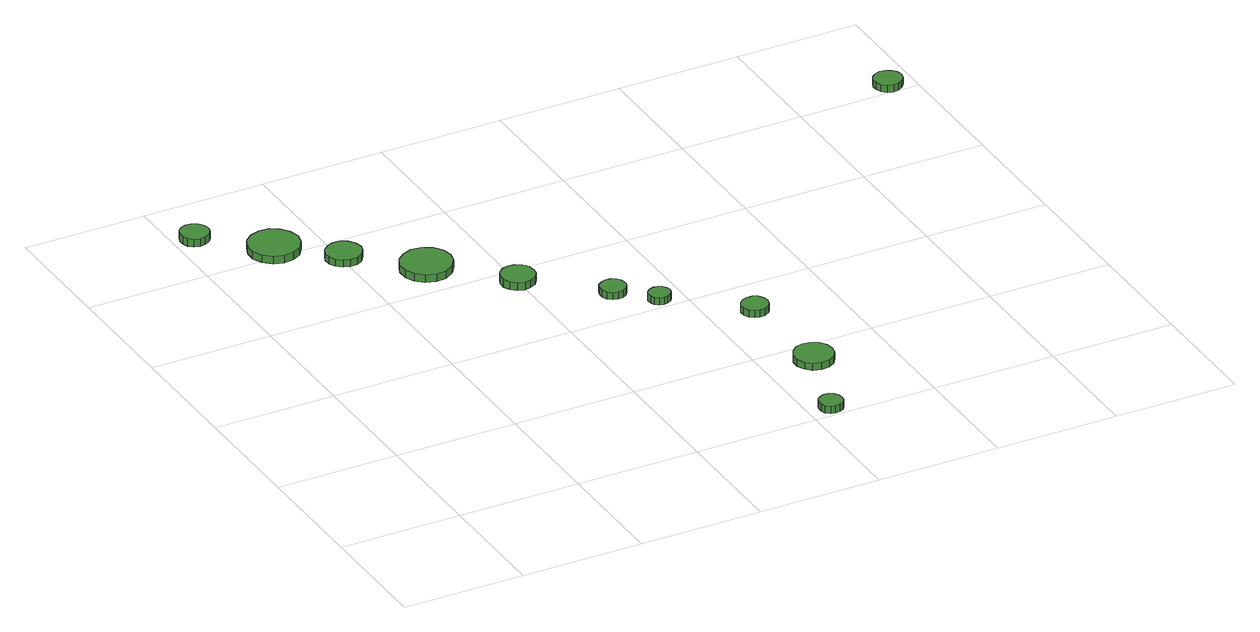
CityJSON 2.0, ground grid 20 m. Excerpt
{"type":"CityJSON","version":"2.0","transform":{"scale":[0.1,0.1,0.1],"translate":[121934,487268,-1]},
"CityObjects":{
"tree1":{"type":"SolitaryVegetationObject","attributes":{"function":"something"},"geometry":[{"type":"MultiSurface","lod":"1","boundaries":[[[0,1,2,3,4,5,6,7,8,9,10,11,12,13,14]],[[15,16,17,18,19,20,21,22,23,24,25,26,27,28,29]],[[0,29,28,1]],[[1,28,27,2]],[[2,27,26,3]],[[3,26,25,4]],[[4,25,24,5]],[[5,24,23,6]],[[6,23,22,7]],[[7,22,21,8]],[[8,21,20,9]],[[9,20,19,10]],[[10,19,18,11]],[[11,18,17,12]],[[12,17,16,13]],[[13,16,15,14]],[[14,15,29,0]]]}]},
"tree2":{"type":"SolitaryVegetationObject","attributes":{"function":"something"},"geometry":[{"type":"MultiSurface","lod":"1","boundaries":[[[30,31,32,33,34,35,36,37,38,39,40,41,42,43,44]],[[45,46,47,48,49,50,51,52,53,54,55,56,57,58,59]],[[30,59,58,31]],[[31,58,57,32]],[[32,57,56,33]],[[33,56,55,34]],[[34,55,54,35]],[[35,54,53,36]],[[36,53,52,37]],[[37,52,51,38]],[[38,51,50,39]],[[39,50,49,40]],[[40,49,48,41]],[[41,48,47,42]],[[42,47,46,43]],[[43,46,45,44]],[[44,45,59,30]]]}]},
"tree3":{"type":"SolitaryVegetationObject","attributes":{"function":"something"},"geometry":[{"type":"MultiSurface","lod":"1","boundaries":[[[60,61,62,63,64,65,66,67,68,69,70,71,72,73,74]],[[75,76,77,78,79,80,81,82,83,84,85,86,87,88,89]],[[60,89,88,61]],[[61,88,87,62]],[[62,87,86,63]],[[63,86,85,64]],[[64,85,84,65]],[[65,84,83,66]],[[66,83,82,67]],[[67,82,81,68]],[[68,81,80,69]],[[69,80,79,70]],[[70,79,78,71]],[[71,78,77,72]],[[72,77,76,73]],[[73,76,75,74]],[[74,75,89,60]]]}]},
"tree4":{"type":"SolitaryVegetationObject","attributes":{"function":"something"},"geometry":[{"type":"MultiSurface","lod":"1","boundaries":[[[90,91,92,93,94,95,96,97,98,99,100,101,102,103,104]],[[105,106,107,108,109,110,111,112,113,114,115,116,117,118,119]],[[90,119,118,91]],[[91,118,117,92]],[[92,117,116,93]],[[93,116,115,94]],[[94,115,114,95]],[[95,114,113,96]],[[96,113,112,97]],[[97,112,111,98]],[[98,111,110,99]],[[99,110,109,100]],[[100,109,108,101]],[[101,108,107,102]],[[102,107,106,103]],[[103,106,105,104]],[[104,105,119,90]]]}]},
"tree5":{"type":"SolitaryVegetationObject","attributes":{"function":"something"},"geometry":[{"type":"MultiSurface","lod":"1","boundaries":[[[120,121,122,123,124,125,126,127,128,129,130,131,132,133,134]],[[135,136,137,138,139,140,141,142,143,144,145,146,147,148,149]],[[120,149,148,121]],[[121,148,147,122]],[[122,147,146,123]],[[123,146,145,124]],[[124,145,144,125]],[[125,144,143,126]],[[126,143,142,127]],[[127,142,141,128]],[[128,141,140,129]],[[129,140,139,130]],[[130,139,138,131]],[[131,138,137,132]],[[132,137,136,133]],[[133,136,135,134]],[[134,135,149,120]]]}]},
"tree6":{"type":"SolitaryVegetationObject","attributes":{"function":"something"},"geometry":[{"type":"MultiSurface","lod":"1","boundaries":[[[150,151,152,153,154,155,156,157,158,159,160,161,162,163,164]],[[165,166,167,168,169,170,171,172,173,174,175,176,177,178,179]],[[150,179,178,151]],[[151,178,177,152]],[[152,177,176,153]],[[153,176,175,154]],[[154,175,174,155]],[[155,174,173,156]],[[156,173,172,157]],[[157,172,171,158]],[[158,171,170,159]],[[159,170,169,160]],[[160,169,168,161]],[[161,168,167,162]],[[162,167,166,163]],[[163,166,165,164]],[[164,165,179,150]]]}]},
"tree7":{"type":"SolitaryVegetationObject","attributes":{"function":"something"},"geometry":[{"type":"MultiSurface","lod":"1","boundaries":[[[180,181,182,183,184,185,186,187,188,189,190,191,192,193,194]],[[195,196,197,198,199,200,201,202,203,204,205,206,207,208,209]],[[180,209,208,181]],[[181,208,207,182]],[[182,207,206,183]],[[183,206,205,184]],[[184,205,204,185]],[[185,204,203,186]],[[186,203,202,187]],[[187,202,201,188]],[[188,201,200,189]],[[189,200,199,190]],[[190,199,198,191]],[[191,198,197,192]],[[192,197,196,193]],[[193,196,195,194]],[[194,195,209,180]]]}]},
"tree8":{"type":"SolitaryVegetationObject","attributes":{"function":"something"},"geometry":[{"type":"MultiSurface","lod":"1","boundaries":[[[210,211,212,213,214,215,216,217,218,219,220,221,222,223,224]],[[225,226,227,228,229,230,231,232,233,234,235,236,237,238,239]],[[210,239,238,211]],[[211,238,237,212]],[[212,237,236,213]],[[213,236,235,214]],[[214,235,234,215]],[[215,234,233,216]],[[216,233,232,217]],[[217,232,231,218]],[[218,231,230,219]],[[219,230,229,220]],[[220,229,228,221]],[[221,228,227,222]],[[222,227,226,223]],[[223,226,225,224]],[[224,225,239,210]]]}]},
"tree9":{"type":"SolitaryVegetationObject","attributes":{"function":"something"},"geometry":[{"type":"MultiSurface","lod":"1","boundaries":[[[240,241,242,243,244,245,246,247,248,249,250,251,252,253,254]],[[255,256,257,258,259,260,261,262,263,264,265,266,267,268,269]],[[240,269,268,241]],[[241,268,267,242]],[[242,267,266,243]],[[243,266,265,244]],[[244,265,264,245]],[[245,264,263,246]],[[246,263,262,247]],[[247,262,261,248]],[[248,261,260,249]],[[249,260,259,250]],[[250,259,258,251]],[[251,258,257,252]],[[252,257,256,253]],[[253,256,255,254]],[[254,255,269,240]]]}]},
"tree10":{"type":"SolitaryVegetationObject","attributes":{"function":"something"},"geometry":[{"type":"MultiSurface","lod":"1","boundaries":[[[270,271,272,273,274,275,276,277,278,279,280,281,282,283,284]],[[285,286,287,288,289,290,291,292,293,294,295,296,297,298,299]],[[270,299,298,271]],[[271,298,297,272]],[[272,297,296,273]],[[273,296,295,274]],[[274,295,294,275]],[[275,294,293,276]],[[276,293,292,277]],[[277,292,291,278]],[[278,291,290,279]],[[279,290,289,280]],[[280,289,288,281]],[[281,288,287,282]],[[282,287,286,283]],[[283,286,285,284]],[[284,285,299,270]]]}]},
"tree11":{"type":"SolitaryVegetationObject","attributes":{"function":"something"},"geometry":[{"type":"MultiSurface","lod":"1","boundaries":[[[300,301,302,303,304,305,306,307,308,309,310,311,312,313,314]],[[315,316,317,318,319,320,321,322,323,324,325,326,327,328,329]],[[300,329,328,301]],[[301,328,327,302]],[[302,327,326,303]],[[303,326,325,304]],[[304,325,324,305]],[[305,324,323,306]],[[306,323,322,307]],[[307,322,321,308]],[[308,321,320,309]],[[309,320,319,310]],[[310,319,318,311]],[[311,318,317,312]],[[312,317,316,313]],[[313,316,315,314]],[[314,315,329,300]]]}]}
},
"vertices":[
[55,899,27],[53,908,27],[47,916,27],[38,921,27],[29,922,27],[20,919,27],[13,913,27],[9,904,27],[9,894,27],[13,885,27],[20,879,27],[29,876,27],[38,877,27],[47,882,27],[53,889,27],[53,889,14],[47,882,14],[38,877,14],[29,876,14],[20,879,14],[13,885,14],[9,894,14],[9,904,14],[13,913,14],[20,919,14],[29,922,14],[38,921,14],[47,916,14],[53,908,14],[55,899,14],
[161,814,28],[157,830,28],[147,844,28],[133,853,28],[116,854,28],[100,849,28],[87,838,28],[80,822,28],[80,805,28],[87,790,28],[100,778,28],[116,773,28],[133,775,28],[147,783,28],[157,797,28],[157,797,15],[147,783,15],[133,775,15],[116,773,15],[100,778,15],[87,790,15],[80,805,15],[80,822,15],[87,838,15],[100,849,15],[116,854,15],[133,853,15],[147,844,15],[157,830,15],[161,814,15],
[231,746,26],[228,758,26],[221,768,26],[211,774,26],[199,775,26],[188,771,26],[179,763,26],[174,752,26],[174,740,26],[179,730,26],[188,722,26],[199,718,26],[211,719,26],[221,725,26],[228,735,26],[228,735,14],[221,725,14],[211,719,14],[199,718,14],[188,722,14],[179,730,14],[174,740,14],[174,752,14],[179,763,14],[188,771,14],[199,775,14],[211,774,14],[221,768,14],[228,758,14],[231,746,14],
[336,660,27],[333,677,27],[323,690,27],[308,699,27],[291,701,27],[275,695,27],[262,684,27],[255,669,27],[255,652,27],[262,636,27],[275,625,27],[291,620,27],[308,621,27],[323,630,27],[333,644,27],[333,644,14],[323,630,14],[308,621,14],[291,620,14],[275,625,14],[262,636,14],[255,652,14],[255,669,14],[262,684,14],[275,695,14],[291,701,14],[308,699,14],[323,690,14],[333,677,14],[336,660,14],
[426,565,26],[424,576,26],[417,585,26],[407,591,26],[396,592,26],[385,589,26],[377,581,26],[372,571,26],[372,559,26],[377,549,26],[385,541,26],[396,537,26],[407,539,26],[417,544,26],[424,554,26],[424,554,13],[417,544,13],[407,539,13],[396,537,13],[385,541,13],[377,549,13],[372,559,13],[372,571,13],[377,581,13],[385,589,13],[396,592,13],[407,591,13],[417,585,13],[424,576,13],[426,565,13],
[657,24,22],[656,31,22],[651,38,22],[644,42,22],[636,43,22],[629,40,22],[623,35,22],[620,28,22],[620,20,22],[623,12,22],[629,7,22],[636,5,22],[644,6,22],[651,9,22],[656,16,22],[656,16,10],[651,9,10],[644,6,10],[636,5,10],[629,7,10],[623,12,10],[620,20,10],[620,28,10],[623,35,10],[629,40,10],[636,43,10],[644,42,10],[651,38,10],[656,31,10],[657,24,10],
[528,467,26],[526,476,26],[521,483,26],[514,487,26],[505,488,26],[497,485,26],[490,480,26],[487,472,26],[487,463,26],[490,455,26],[497,449,26],[505,447,26],[514,448,26],[521,452,26],[526,459,26],[526,459,14],[521,452,14],[514,448,14],[505,447,14],[497,449,14],[490,455,14],[487,463,14],[487,472,14],[490,480,14],[497,485,14],[505,488,14],[514,487,14],[521,483,14],[526,476,14],[528,467,14],
[577,418,26],[575,425,26],[571,431,26],[565,434,26],[558,435,26],[551,433,26],[545,428,26],[542,422,26],[542,414,26],[545,408,26],[551,403,26],[558,401,26],[565,402,26],[571,405,26],[575,411,26],[575,411,14],[571,405,14],[565,402,14],[558,401,14],[551,403,14],[545,408,14],[542,414,14],[542,422,14],[545,428,14],[551,433,14],[558,435,14],[565,434,14],[571,431,14],[575,425,14],[577,418,14],
[709,152,26],[707,165,26],[699,176,26],[688,182,26],[675,184,26],[662,180,26],[653,171,26],[647,159,26],[647,146,26],[653,134,26],[662,125,26],[675,121,26],[688,123,26],[699,129,26],[707,140,26],[707,140,14],[699,129,14],[688,123,14],[675,121,14],[662,125,14],[653,134,14],[647,146,14],[647,159,14],[653,171,14],[662,180,14],[675,184,14],[688,182,14],[699,176,14],[707,165,14],[709,152,14],
[690,321,27],[688,329,27],[683,337,27],[675,341,27],[666,342,27],[658,339,27],[651,333,27],[647,325,27],[647,316,27],[651,308,27],[658,302,27],[666,299,27],[675,300,27],[683,305,27],[688,312,27],[688,312,15],[683,305,15],[675,300,15],[666,299,15],[658,302,15],[651,308,15],[647,316,15],[647,325,15],[651,333,15],[658,339,15],[666,342,15],[675,341,15],[683,337,15],[688,329,15],[690,321,15],
[1178,815,27],[1176,824,27],[1170,831,27],[1162,836,27],[1153,837,27],[1144,834,27],[1137,828,27],[1133,819,27],[1133,810,27],[1137,801,27],[1144,795,27],[1153,792,27],[1162,793,27],[1170,798,27],[1176,805,27],[1176,805,15],[1170,798,15],[1162,793,15],[1153,792,15],[1144,795,15],[1137,801,15],[1133,810,15],[1133,819,15],[1137,828,15],[1144,834,15],[1153,837,15],[1162,836,15],[1170,831,15],[1176,824,15],[1178,815,15]
]}
